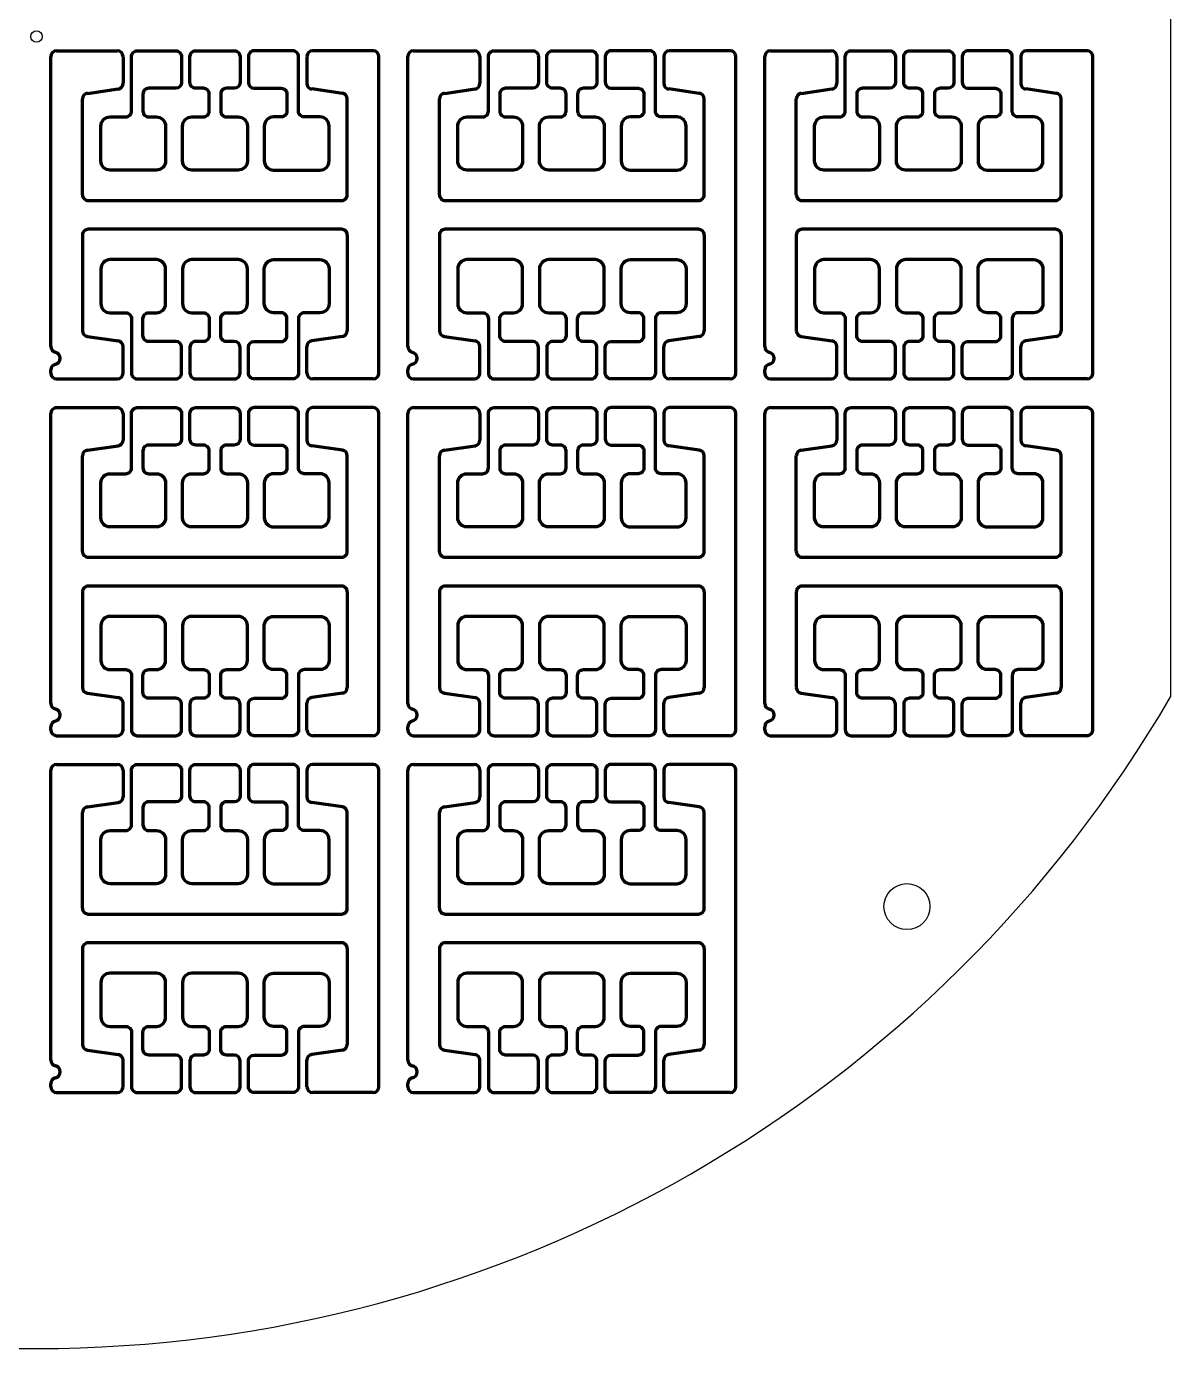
# Model space of a CAD drawing. Header units: millimetres. Extents: x 2005 to 2202, y 1694 to 1922.
# Drawn here: x 2103 to 2202.4, y 1693.7 to 1808.6 of the extents above; entities that cross this region are included whole.
import ezdxf

# ---------------------------------------------------------------- set-up
doc = ezdxf.new("R2010")
doc.units = ezdxf.units.MM
doc.layers.add('mask_hole', color=100, linetype='Continuous')
doc.layers.add('mask_outline', color=10, linetype='Continuous')
doc.layers.add('mask_stencil', color=30, linetype='Continuous', lineweight=70)

msp = doc.modelspace()

# ---------------------------------------------------------------- linework, layer by layer
at = {"layer": 'mask_hole'}
for centre, radius in [((2103.89, 1807.73), 0.5), ((2179.5, 1732.13), 2)]:
    msp.add_circle(centre, radius, dxfattribs=at)
at = {"layer": 'mask_outline'}
msp.add_line((2202.39, 1865.11), (2202.39, 1750.34), dxfattribs=at)
msp.add_arc((2103.89, 1807.73), 114, 210.2314, 329.7768, dxfattribs=at)
at = {"layer": 'mask_stencil'}
for p, q in [((2105.14, 1780.78), (2105.14, 1805.98)), ((2105.64, 1806.48), (2110.91, 1806.48)), ((2111.41, 1805.98), (2111.41, 1803.66)), ((2127.38, 1805.98), (2127.38, 1803.66)), ((2133.14, 1806.48), (2127.88, 1806.48)), ((2133.64, 1778.48), (2133.64, 1805.98)), ((2136.14, 1780.78), (2136.14, 1805.98)), ((2136.64, 1806.48), (2141.91, 1806.48)), ((2142.41, 1805.98), (2142.41, 1803.66)), ((2158.38, 1805.98), (2158.38, 1803.66)), ((2164.14, 1806.48), (2158.88, 1806.48)), ((2164.64, 1778.48), (2164.64, 1805.98)), ((2167.14, 1780.78), (2167.14, 1805.98)), ((2167.64, 1806.48), (2172.91, 1806.48)), ((2173.41, 1805.98), (2173.41, 1803.66)), ((2189.38, 1805.98), (2189.38, 1803.66)), ((2195.14, 1806.48), (2189.88, 1806.48)), ((2195.64, 1778.48), (2195.64, 1805.98)), ((2108.32, 1802.79), (2110.98, 1803.17)), ((2130.46, 1802.79), (2127.81, 1803.17)), ((2139.32, 1802.79), (2141.98, 1803.17)), ((2161.46, 1802.79), (2158.81, 1803.17)), ((2170.32, 1802.79), (2172.98, 1803.17)), ((2192.46, 1802.79), (2189.81, 1803.17)), ((2107.89, 1793.98), (2107.89, 1802.3)), ((2130.89, 1793.98), (2130.89, 1802.3)), ((2138.89, 1793.98), (2138.89, 1802.3)), ((2161.89, 1793.98), (2161.89, 1802.3)), ((2169.89, 1793.98), (2169.89, 1802.3)), ((2192.89, 1793.98), (2192.89, 1802.3)), ((2108.39, 1793.48), (2130.39, 1793.48)), ((2139.39, 1793.48), (2161.39, 1793.48)), ((2170.39, 1793.48), (2192.39, 1793.48)), ((2130.39, 1790.98), (2108.39, 1790.98)), ((2161.39, 1790.98), (2139.39, 1790.98)), ((2192.39, 1790.98), (2170.39, 1790.98)), ((2107.89, 1790.48), (2107.89, 1782.16)), ((2130.89, 1790.48), (2130.89, 1782.16)), ((2138.89, 1790.48), (2138.89, 1782.16)), ((2161.89, 1790.48), (2161.89, 1782.16)), ((2169.89, 1790.48), (2169.89, 1782.16)), ((2192.89, 1790.48), (2192.89, 1782.16)), ((2108.32, 1781.66), (2110.98, 1781.29)), ((2111.41, 1778.48), (2111.41, 1780.79)), ((2127.38, 1778.48), (2127.38, 1780.79)), ((2130.46, 1781.66), (2127.81, 1781.29)), ((2139.32, 1781.66), (2141.98, 1781.29)), ((2142.41, 1778.48), (2142.41, 1780.79)), ((2158.38, 1778.48), (2158.38, 1780.79)), ((2161.46, 1781.66), (2158.81, 1781.29)), ((2170.32, 1781.66), (2172.98, 1781.29)), ((2173.41, 1778.48), (2173.41, 1780.79)), ((2189.38, 1778.48), (2189.38, 1780.79)), ((2192.46, 1781.66), (2189.81, 1781.29)), ((2105.14, 1778.48), (2105.14, 1778.76)), ((2136.14, 1778.48), (2136.14, 1778.76)), ((2167.14, 1778.48), (2167.14, 1778.76)), ((2105.64, 1777.98), (2110.91, 1777.98)), ((2133.14, 1777.98), (2127.88, 1777.98)), ((2136.64, 1777.98), (2141.91, 1777.98)), ((2164.14, 1777.98), (2158.88, 1777.98)), ((2167.64, 1777.98), (2172.91, 1777.98)), ((2195.14, 1777.98), (2189.88, 1777.98)), ((2105.14, 1749.78), (2105.14, 1774.98)), ((2105.64, 1775.48), (2110.91, 1775.48)), ((2111.41, 1774.98), (2111.41, 1772.66)), ((2127.38, 1774.98), (2127.38, 1772.66)), ((2133.14, 1775.48), (2127.88, 1775.48)), ((2133.64, 1747.48), (2133.64, 1774.98)), ((2136.14, 1749.78), (2136.14, 1774.98)), ((2136.64, 1775.48), (2141.91, 1775.48)), ((2142.41, 1774.98), (2142.41, 1772.66)), ((2158.38, 1774.98), (2158.38, 1772.66)), ((2164.14, 1775.48), (2158.88, 1775.48)), ((2164.64, 1747.48), (2164.64, 1774.98)), ((2167.14, 1749.78), (2167.14, 1774.98)), ((2167.64, 1775.48), (2172.91, 1775.48)), ((2173.41, 1774.98), (2173.41, 1772.66)), ((2189.38, 1774.98), (2189.38, 1772.66)), ((2195.14, 1775.48), (2189.88, 1775.48)), ((2195.64, 1747.48), (2195.64, 1774.98)), ((2108.32, 1771.79), (2110.98, 1772.17)), ((2130.46, 1771.79), (2127.81, 1772.17)), ((2139.32, 1771.79), (2141.98, 1772.17)), ((2161.46, 1771.79), (2158.81, 1772.17)), ((2170.32, 1771.79), (2172.98, 1772.17)), ((2192.46, 1771.79), (2189.81, 1772.17)), ((2107.89, 1762.98), (2107.89, 1771.3)), ((2130.89, 1762.98), (2130.89, 1771.3)), ((2138.89, 1762.98), (2138.89, 1771.3)), ((2161.89, 1762.98), (2161.89, 1771.3)), ((2169.89, 1762.98), (2169.89, 1771.3)), ((2192.89, 1762.98), (2192.89, 1771.3)), ((2108.39, 1762.48), (2130.39, 1762.48)), ((2139.39, 1762.48), (2161.39, 1762.48)), ((2170.39, 1762.48), (2192.39, 1762.48)), ((2130.39, 1759.98), (2108.39, 1759.98)), ((2161.39, 1759.98), (2139.39, 1759.98)), ((2192.39, 1759.98), (2170.39, 1759.98)), ((2107.89, 1759.48), (2107.89, 1751.16)), ((2130.89, 1759.48), (2130.89, 1751.16)), ((2138.89, 1759.48), (2138.89, 1751.16)), ((2161.89, 1759.48), (2161.89, 1751.16)), ((2169.89, 1759.48), (2169.89, 1751.16)), ((2192.89, 1759.48), (2192.89, 1751.16)), ((2108.32, 1750.66), (2110.98, 1750.29)), ((2111.41, 1747.48), (2111.41, 1749.79)), ((2127.38, 1747.48), (2127.38, 1749.79)), ((2130.46, 1750.66), (2127.81, 1750.29)), ((2139.32, 1750.66), (2141.98, 1750.29)), ((2142.41, 1747.48), (2142.41, 1749.79)), ((2158.38, 1747.48), (2158.38, 1749.79)), ((2161.46, 1750.66), (2158.81, 1750.29)), ((2170.32, 1750.66), (2172.98, 1750.29)), ((2173.41, 1747.48), (2173.41, 1749.79)), ((2189.38, 1747.48), (2189.38, 1749.79)), ((2192.46, 1750.66), (2189.81, 1750.29)), ((2105.14, 1747.48), (2105.14, 1747.76)), ((2136.14, 1747.48), (2136.14, 1747.76)), ((2167.14, 1747.48), (2167.14, 1747.76)), ((2105.64, 1746.98), (2110.91, 1746.98)), ((2133.14, 1746.98), (2127.88, 1746.98)), ((2136.64, 1746.98), (2141.91, 1746.98)), ((2164.14, 1746.98), (2158.88, 1746.98)), ((2167.64, 1746.98), (2172.91, 1746.98)), ((2195.14, 1746.98), (2189.88, 1746.98)), ((2105.14, 1718.78), (2105.14, 1743.98)), ((2105.64, 1744.48), (2110.91, 1744.48)), ((2111.41, 1743.98), (2111.41, 1741.66)), ((2127.38, 1743.98), (2127.38, 1741.66)), ((2133.14, 1744.48), (2127.88, 1744.48)), ((2133.64, 1716.48), (2133.64, 1743.98)), ((2136.14, 1718.78), (2136.14, 1743.98)), ((2136.64, 1744.48), (2141.91, 1744.48)), ((2142.41, 1743.98), (2142.41, 1741.66)), ((2158.38, 1743.98), (2158.38, 1741.66)), ((2164.14, 1744.48), (2158.88, 1744.48)), ((2164.64, 1716.48), (2164.64, 1743.98)), ((2108.32, 1740.79), (2110.98, 1741.17)), ((2130.46, 1740.79), (2127.81, 1741.17)), ((2139.32, 1740.79), (2141.98, 1741.17)), ((2161.46, 1740.79), (2158.81, 1741.17)), ((2107.89, 1731.98), (2107.89, 1740.3)), ((2130.89, 1731.98), (2130.89, 1740.3)), ((2138.89, 1731.98), (2138.89, 1740.3)), ((2161.89, 1731.98), (2161.89, 1740.3)), ((2108.39, 1731.48), (2130.39, 1731.48)), ((2139.39, 1731.48), (2161.39, 1731.48)), ((2130.39, 1728.98), (2108.39, 1728.98)), ((2161.39, 1728.98), (2139.39, 1728.98)), ((2107.89, 1728.48), (2107.89, 1720.16)), ((2130.89, 1728.48), (2130.89, 1720.16)), ((2138.89, 1728.48), (2138.89, 1720.16)), ((2161.89, 1728.48), (2161.89, 1720.16)), ((2108.32, 1719.66), (2110.98, 1719.29)), ((2111.41, 1716.48), (2111.41, 1718.79)), ((2127.38, 1716.48), (2127.38, 1718.79)), ((2130.46, 1719.66), (2127.81, 1719.29)), ((2139.32, 1719.66), (2141.98, 1719.29)), ((2142.41, 1716.48), (2142.41, 1718.79)), ((2158.38, 1716.48), (2158.38, 1718.79)), ((2161.46, 1719.66), (2158.81, 1719.29)), ((2105.14, 1716.48), (2105.14, 1716.76)), ((2136.14, 1716.48), (2136.14, 1716.76)), ((2105.64, 1715.98), (2110.91, 1715.98)), ((2133.14, 1715.98), (2127.88, 1715.98)), ((2136.64, 1715.98), (2141.91, 1715.98)), ((2164.14, 1715.98), (2158.88, 1715.98))]:
    msp.add_line(p, q, dxfattribs=at)
for points in [[(2114.31, 1796.12), (2110.28, 1796.12, -0.414214), (2109.48, 1796.92), (2109.48, 1799.94, -0.414214), (2110.28, 1800.74), (2111.64, 1800.74, 0.414214), (2112.14, 1801.24), (2112.14, 1802.73), (2112.14, 1803.23), (2112.14, 1805.98, -0.414214), (2112.64, 1806.48), (2115.99, 1806.48, -0.414214), (2116.49, 1805.98), (2116.49, 1803.73, -0.414213), (2115.99, 1803.23), (2113.64, 1803.23, 0.414214), (2113.14, 1802.73), (2113.14, 1801.24, 0.414214), (2113.64, 1800.74), (2114.31, 1800.74, -0.414214), (2115.11, 1799.94), (2115.11, 1796.92, -0.414214)], [(2121.41, 1796.12), (2117.38, 1796.12, -0.414214), (2116.58, 1796.92), (2116.58, 1799.94, -0.414214), (2117.38, 1800.74), (2118.39, 1800.74, 0.414214), (2118.89, 1801.24), (2118.89, 1802.73, 0.414214), (2118.39, 1803.23), (2117.72, 1803.23, -0.414214), (2117.22, 1803.73), (2117.22, 1805.98, -0.414214), (2117.72, 1806.48), (2121.07, 1806.48, -0.414214), (2121.57, 1805.98), (2121.57, 1803.73, -0.414213), (2121.07, 1803.23), (2120.39, 1803.23, 0.414214), (2119.89, 1802.73), (2119.89, 1801.24, 0.414214), (2120.39, 1800.74), (2121.41, 1800.74, -0.414214), (2122.21, 1799.94), (2122.21, 1796.92, -0.414214)], [(2124.48, 1796.12), (2128.51, 1796.12, 0.414214), (2129.31, 1796.92), (2129.31, 1799.94, 0.414214), (2128.51, 1800.74), (2127.15, 1800.74, -0.414214), (2126.65, 1801.24), (2126.65, 1802.73), (2126.65, 1803.23), (2126.65, 1805.98, 0.414214), (2126.15, 1806.48), (2122.8, 1806.48, 0.414214), (2122.3, 1805.98), (2122.3, 1803.73, 0.414213), (2122.8, 1803.23), (2125.15, 1803.23, -0.414214), (2125.65, 1802.73), (2125.65, 1801.24, -0.414214), (2125.15, 1800.74), (2124.48, 1800.74, 0.414214), (2123.68, 1799.94), (2123.68, 1796.92, 0.414214)], [(2145.31, 1796.12), (2141.28, 1796.12, -0.414214), (2140.48, 1796.92), (2140.48, 1799.94, -0.414214), (2141.28, 1800.74), (2142.64, 1800.74, 0.414214), (2143.14, 1801.24), (2143.14, 1802.73), (2143.14, 1803.23), (2143.14, 1805.98, -0.414214), (2143.64, 1806.48), (2146.99, 1806.48, -0.414214), (2147.49, 1805.98), (2147.49, 1803.73, -0.414213), (2146.99, 1803.23), (2144.64, 1803.23, 0.414214), (2144.14, 1802.73), (2144.14, 1801.24, 0.414214), (2144.64, 1800.74), (2145.31, 1800.74, -0.414214), (2146.11, 1799.94), (2146.11, 1796.92, -0.414214)], [(2152.41, 1796.12), (2148.38, 1796.12, -0.414214), (2147.58, 1796.92), (2147.58, 1799.94, -0.414214), (2148.38, 1800.74), (2149.39, 1800.74, 0.414214), (2149.89, 1801.24), (2149.89, 1802.73, 0.414214), (2149.39, 1803.23), (2148.72, 1803.23, -0.414214), (2148.22, 1803.73), (2148.22, 1805.98, -0.414214), (2148.72, 1806.48), (2152.07, 1806.48, -0.414214), (2152.57, 1805.98), (2152.57, 1803.73, -0.414213), (2152.07, 1803.23), (2151.39, 1803.23, 0.414214), (2150.89, 1802.73), (2150.89, 1801.24, 0.414214), (2151.39, 1800.74), (2152.41, 1800.74, -0.414214), (2153.21, 1799.94), (2153.21, 1796.92, -0.414214)], [(2155.48, 1796.12), (2159.51, 1796.12, 0.414214), (2160.31, 1796.92), (2160.31, 1799.94, 0.414214), (2159.51, 1800.74), (2158.15, 1800.74, -0.414214), (2157.65, 1801.24), (2157.65, 1802.73), (2157.65, 1803.23), (2157.65, 1805.98, 0.414214), (2157.15, 1806.48), (2153.8, 1806.48, 0.414214), (2153.3, 1805.98), (2153.3, 1803.73, 0.414213), (2153.8, 1803.23), (2156.15, 1803.23, -0.414214), (2156.65, 1802.73), (2156.65, 1801.24, -0.414214), (2156.15, 1800.74), (2155.48, 1800.74, 0.414214), (2154.68, 1799.94), (2154.68, 1796.92, 0.414214)], [(2176.31, 1796.12), (2172.28, 1796.12, -0.414214), (2171.48, 1796.92), (2171.48, 1799.94, -0.414214), (2172.28, 1800.74), (2173.64, 1800.74, 0.414214), (2174.14, 1801.24), (2174.14, 1802.73), (2174.14, 1803.23), (2174.14, 1805.98, -0.414214), (2174.64, 1806.48), (2177.99, 1806.48, -0.414214), (2178.49, 1805.98), (2178.49, 1803.73, -0.414213), (2177.99, 1803.23), (2175.64, 1803.23, 0.414214), (2175.14, 1802.73), (2175.14, 1801.24, 0.414214), (2175.64, 1800.74), (2176.31, 1800.74, -0.414214), (2177.11, 1799.94), (2177.11, 1796.92, -0.414214)], [(2183.41, 1796.12), (2179.38, 1796.12, -0.414214), (2178.58, 1796.92), (2178.58, 1799.94, -0.414214), (2179.38, 1800.74), (2180.39, 1800.74, 0.414214), (2180.89, 1801.24), (2180.89, 1802.73, 0.414214), (2180.39, 1803.23), (2179.72, 1803.23, -0.414214), (2179.22, 1803.73), (2179.22, 1805.98, -0.414214), (2179.72, 1806.48), (2183.07, 1806.48, -0.414214), (2183.57, 1805.98), (2183.57, 1803.73, -0.414213), (2183.07, 1803.23), (2182.39, 1803.23, 0.414214), (2181.89, 1802.73), (2181.89, 1801.24, 0.414214), (2182.39, 1800.74), (2183.41, 1800.74, -0.414214), (2184.21, 1799.94), (2184.21, 1796.92, -0.414214)], [(2186.48, 1796.12), (2190.51, 1796.12, 0.414214), (2191.31, 1796.92), (2191.31, 1799.94, 0.414214), (2190.51, 1800.74), (2189.15, 1800.74, -0.414214), (2188.65, 1801.24), (2188.65, 1802.73), (2188.65, 1803.23), (2188.65, 1805.98, 0.414214), (2188.15, 1806.48), (2184.8, 1806.48, 0.414214), (2184.3, 1805.98), (2184.3, 1803.73, 0.414213), (2184.8, 1803.23), (2187.15, 1803.23, -0.414214), (2187.65, 1802.73), (2187.65, 1801.24, -0.414214), (2187.15, 1800.74), (2186.48, 1800.74, 0.414214), (2185.68, 1799.94), (2185.68, 1796.92, 0.414214)], [(2114.31, 1788.34), (2110.28, 1788.34, 0.414214), (2109.48, 1787.54), (2109.48, 1784.52, 0.414214), (2110.28, 1783.72), (2111.64, 1783.72, -0.414214), (2112.14, 1783.22), (2112.14, 1781.73), (2112.14, 1781.23), (2112.14, 1778.48, 0.414214), (2112.64, 1777.98), (2115.99, 1777.98, 0.414214), (2116.49, 1778.48), (2116.49, 1780.73, 0.414213), (2115.99, 1781.23), (2113.64, 1781.23, -0.414214), (2113.14, 1781.73), (2113.14, 1783.22, -0.414214), (2113.64, 1783.72), (2114.31, 1783.72, 0.414214), (2115.11, 1784.52), (2115.11, 1787.54, 0.414214)], [(2121.41, 1788.34), (2117.38, 1788.34, 0.414214), (2116.58, 1787.54), (2116.58, 1784.52, 0.414214), (2117.38, 1783.72), (2118.39, 1783.72, -0.414214), (2118.89, 1783.22), (2118.89, 1781.73, -0.414214), (2118.39, 1781.23), (2117.72, 1781.23, 0.414214), (2117.22, 1780.73), (2117.22, 1778.48, 0.414214), (2117.72, 1777.98), (2121.07, 1777.98, 0.414214), (2121.57, 1778.48), (2121.57, 1780.73, 0.414213), (2121.07, 1781.23), (2120.39, 1781.23, -0.414214), (2119.89, 1781.73), (2119.89, 1783.22, -0.414214), (2120.39, 1783.72), (2121.41, 1783.72, 0.414214), (2122.21, 1784.52), (2122.21, 1787.54, 0.414214)], [(2124.48, 1788.34), (2128.51, 1788.34, -0.414214), (2129.31, 1787.54), (2129.31, 1784.52, -0.414214), (2128.51, 1783.72), (2127.15, 1783.72, 0.414214), (2126.65, 1783.22), (2126.65, 1781.73), (2126.65, 1781.23), (2126.65, 1778.48, -0.414214), (2126.15, 1777.98), (2122.8, 1777.98, -0.414214), (2122.3, 1778.48), (2122.3, 1780.73, -0.414213), (2122.8, 1781.23), (2125.15, 1781.23, 0.414214), (2125.65, 1781.73), (2125.65, 1783.22, 0.414214), (2125.15, 1783.72), (2124.48, 1783.72, -0.414214), (2123.68, 1784.52), (2123.68, 1787.54, -0.414214)], [(2145.31, 1788.34), (2141.28, 1788.34, 0.414214), (2140.48, 1787.54), (2140.48, 1784.52, 0.414214), (2141.28, 1783.72), (2142.64, 1783.72, -0.414214), (2143.14, 1783.22), (2143.14, 1781.73), (2143.14, 1781.23), (2143.14, 1778.48, 0.414214), (2143.64, 1777.98), (2146.99, 1777.98, 0.414214), (2147.49, 1778.48), (2147.49, 1780.73, 0.414213), (2146.99, 1781.23), (2144.64, 1781.23, -0.414214), (2144.14, 1781.73), (2144.14, 1783.22, -0.414214), (2144.64, 1783.72), (2145.31, 1783.72, 0.414214), (2146.11, 1784.52), (2146.11, 1787.54, 0.414214)], [(2152.41, 1788.34), (2148.38, 1788.34, 0.414214), (2147.58, 1787.54), (2147.58, 1784.52, 0.414214), (2148.38, 1783.72), (2149.39, 1783.72, -0.414214), (2149.89, 1783.22), (2149.89, 1781.73, -0.414214), (2149.39, 1781.23), (2148.72, 1781.23, 0.414214), (2148.22, 1780.73), (2148.22, 1778.48, 0.414214), (2148.72, 1777.98), (2152.07, 1777.98, 0.414214), (2152.57, 1778.48), (2152.57, 1780.73, 0.414213), (2152.07, 1781.23), (2151.39, 1781.23, -0.414214), (2150.89, 1781.73), (2150.89, 1783.22, -0.414214), (2151.39, 1783.72), (2152.41, 1783.72, 0.414214), (2153.21, 1784.52), (2153.21, 1787.54, 0.414214)], [(2155.48, 1788.34), (2159.51, 1788.34, -0.414214), (2160.31, 1787.54), (2160.31, 1784.52, -0.414214), (2159.51, 1783.72), (2158.15, 1783.72, 0.414214), (2157.65, 1783.22), (2157.65, 1781.73), (2157.65, 1781.23), (2157.65, 1778.48, -0.414214), (2157.15, 1777.98), (2153.8, 1777.98, -0.414214), (2153.3, 1778.48), (2153.3, 1780.73, -0.414213), (2153.8, 1781.23), (2156.15, 1781.23, 0.414214), (2156.65, 1781.73), (2156.65, 1783.22, 0.414214), (2156.15, 1783.72), (2155.48, 1783.72, -0.414214), (2154.68, 1784.52), (2154.68, 1787.54, -0.414214)], [(2176.31, 1788.34), (2172.28, 1788.34, 0.414214), (2171.48, 1787.54), (2171.48, 1784.52, 0.414214), (2172.28, 1783.72), (2173.64, 1783.72, -0.414214), (2174.14, 1783.22), (2174.14, 1781.73), (2174.14, 1781.23), (2174.14, 1778.48, 0.414214), (2174.64, 1777.98), (2177.99, 1777.98, 0.414214), (2178.49, 1778.48), (2178.49, 1780.73, 0.414213), (2177.99, 1781.23), (2175.64, 1781.23, -0.414214), (2175.14, 1781.73), (2175.14, 1783.22, -0.414214), (2175.64, 1783.72), (2176.31, 1783.72, 0.414214), (2177.11, 1784.52), (2177.11, 1787.54, 0.414214)], [(2183.41, 1788.34), (2179.38, 1788.34, 0.414214), (2178.58, 1787.54), (2178.58, 1784.52, 0.414214), (2179.38, 1783.72), (2180.39, 1783.72, -0.414214), (2180.89, 1783.22), (2180.89, 1781.73, -0.414214), (2180.39, 1781.23), (2179.72, 1781.23, 0.414214), (2179.22, 1780.73), (2179.22, 1778.48, 0.414214), (2179.72, 1777.98), (2183.07, 1777.98, 0.414214), (2183.57, 1778.48), (2183.57, 1780.73, 0.414213), (2183.07, 1781.23), (2182.39, 1781.23, -0.414214), (2181.89, 1781.73), (2181.89, 1783.22, -0.414214), (2182.39, 1783.72), (2183.41, 1783.72, 0.414214), (2184.21, 1784.52), (2184.21, 1787.54, 0.414214)], [(2186.48, 1788.34), (2190.51, 1788.34, -0.414214), (2191.31, 1787.54), (2191.31, 1784.52, -0.414214), (2190.51, 1783.72), (2189.15, 1783.72, 0.414214), (2188.65, 1783.22), (2188.65, 1781.73), (2188.65, 1781.23), (2188.65, 1778.48, -0.414214), (2188.15, 1777.98), (2184.8, 1777.98, -0.414214), (2184.3, 1778.48), (2184.3, 1780.73, -0.414213), (2184.8, 1781.23), (2187.15, 1781.23, 0.414214), (2187.65, 1781.73), (2187.65, 1783.22, 0.414214), (2187.15, 1783.72), (2186.48, 1783.72, -0.414214), (2185.68, 1784.52), (2185.68, 1787.54, -0.414214)], [(2114.31, 1765.12), (2110.28, 1765.12, -0.414214), (2109.48, 1765.92), (2109.48, 1768.94, -0.414214), (2110.28, 1769.74), (2111.64, 1769.74, 0.414214), (2112.14, 1770.24), (2112.14, 1771.73), (2112.14, 1772.23), (2112.14, 1774.98, -0.414214), (2112.64, 1775.48), (2115.99, 1775.48, -0.414214), (2116.49, 1774.98), (2116.49, 1772.73, -0.414213), (2115.99, 1772.23), (2113.64, 1772.23, 0.414214), (2113.14, 1771.73), (2113.14, 1770.24, 0.414214), (2113.64, 1769.74), (2114.31, 1769.74, -0.414214), (2115.11, 1768.94), (2115.11, 1765.92, -0.414214)], [(2121.41, 1765.12), (2117.38, 1765.12, -0.414214), (2116.58, 1765.92), (2116.58, 1768.94, -0.414214), (2117.38, 1769.74), (2118.39, 1769.74, 0.414214), (2118.89, 1770.24), (2118.89, 1771.73, 0.414214), (2118.39, 1772.23), (2117.72, 1772.23, -0.414214), (2117.22, 1772.73), (2117.22, 1774.98, -0.414214), (2117.72, 1775.48), (2121.07, 1775.48, -0.414214), (2121.57, 1774.98), (2121.57, 1772.73, -0.414213), (2121.07, 1772.23), (2120.39, 1772.23, 0.414214), (2119.89, 1771.73), (2119.89, 1770.24, 0.414214), (2120.39, 1769.74), (2121.41, 1769.74, -0.414214), (2122.21, 1768.94), (2122.21, 1765.92, -0.414214)], [(2124.48, 1765.12), (2128.51, 1765.12, 0.414214), (2129.31, 1765.92), (2129.31, 1768.94, 0.414214), (2128.51, 1769.74), (2127.15, 1769.74, -0.414214), (2126.65, 1770.24), (2126.65, 1771.73), (2126.65, 1772.23), (2126.65, 1774.98, 0.414214), (2126.15, 1775.48), (2122.8, 1775.48, 0.414214), (2122.3, 1774.98), (2122.3, 1772.73, 0.414213), (2122.8, 1772.23), (2125.15, 1772.23, -0.414214), (2125.65, 1771.73), (2125.65, 1770.24, -0.414214), (2125.15, 1769.74), (2124.48, 1769.74, 0.414214), (2123.68, 1768.94), (2123.68, 1765.92, 0.414214)], [(2145.31, 1765.12), (2141.28, 1765.12, -0.414214), (2140.48, 1765.92), (2140.48, 1768.94, -0.414214), (2141.28, 1769.74), (2142.64, 1769.74, 0.414214), (2143.14, 1770.24), (2143.14, 1771.73), (2143.14, 1772.23), (2143.14, 1774.98, -0.414214), (2143.64, 1775.48), (2146.99, 1775.48, -0.414214), (2147.49, 1774.98), (2147.49, 1772.73, -0.414213), (2146.99, 1772.23), (2144.64, 1772.23, 0.414214), (2144.14, 1771.73), (2144.14, 1770.24, 0.414214), (2144.64, 1769.74), (2145.31, 1769.74, -0.414214), (2146.11, 1768.94), (2146.11, 1765.92, -0.414214)], [(2152.41, 1765.12), (2148.38, 1765.12, -0.414214), (2147.58, 1765.92), (2147.58, 1768.94, -0.414214), (2148.38, 1769.74), (2149.39, 1769.74, 0.414214), (2149.89, 1770.24), (2149.89, 1771.73, 0.414214), (2149.39, 1772.23), (2148.72, 1772.23, -0.414214), (2148.22, 1772.73), (2148.22, 1774.98, -0.414214), (2148.72, 1775.48), (2152.07, 1775.48, -0.414214), (2152.57, 1774.98), (2152.57, 1772.73, -0.414213), (2152.07, 1772.23), (2151.39, 1772.23, 0.414214), (2150.89, 1771.73), (2150.89, 1770.24, 0.414214), (2151.39, 1769.74), (2152.41, 1769.74, -0.414214), (2153.21, 1768.94), (2153.21, 1765.92, -0.414214)], [(2155.48, 1765.12), (2159.51, 1765.12, 0.414214), (2160.31, 1765.92), (2160.31, 1768.94, 0.414214), (2159.51, 1769.74), (2158.15, 1769.74, -0.414214), (2157.65, 1770.24), (2157.65, 1771.73), (2157.65, 1772.23), (2157.65, 1774.98, 0.414214), (2157.15, 1775.48), (2153.8, 1775.48, 0.414214), (2153.3, 1774.98), (2153.3, 1772.73, 0.414213), (2153.8, 1772.23), (2156.15, 1772.23, -0.414214), (2156.65, 1771.73), (2156.65, 1770.24, -0.414214), (2156.15, 1769.74), (2155.48, 1769.74, 0.414214), (2154.68, 1768.94), (2154.68, 1765.92, 0.414214)], [(2176.31, 1765.12), (2172.28, 1765.12, -0.414214), (2171.48, 1765.92), (2171.48, 1768.94, -0.414214), (2172.28, 1769.74), (2173.64, 1769.74, 0.414214), (2174.14, 1770.24), (2174.14, 1771.73), (2174.14, 1772.23), (2174.14, 1774.98, -0.414214), (2174.64, 1775.48), (2177.99, 1775.48, -0.414214), (2178.49, 1774.98), (2178.49, 1772.73, -0.414213), (2177.99, 1772.23), (2175.64, 1772.23, 0.414214), (2175.14, 1771.73), (2175.14, 1770.24, 0.414214), (2175.64, 1769.74), (2176.31, 1769.74, -0.414214), (2177.11, 1768.94), (2177.11, 1765.92, -0.414214)], [(2183.41, 1765.12), (2179.38, 1765.12, -0.414214), (2178.58, 1765.92), (2178.58, 1768.94, -0.414214), (2179.38, 1769.74), (2180.39, 1769.74, 0.414214), (2180.89, 1770.24), (2180.89, 1771.73, 0.414214), (2180.39, 1772.23), (2179.72, 1772.23, -0.414214), (2179.22, 1772.73), (2179.22, 1774.98, -0.414214), (2179.72, 1775.48), (2183.07, 1775.48, -0.414214), (2183.57, 1774.98), (2183.57, 1772.73, -0.414213), (2183.07, 1772.23), (2182.39, 1772.23, 0.414214), (2181.89, 1771.73), (2181.89, 1770.24, 0.414214), (2182.39, 1769.74), (2183.41, 1769.74, -0.414214), (2184.21, 1768.94), (2184.21, 1765.92, -0.414214)], [(2186.48, 1765.12), (2190.51, 1765.12, 0.414214), (2191.31, 1765.92), (2191.31, 1768.94, 0.414214), (2190.51, 1769.74), (2189.15, 1769.74, -0.414214), (2188.65, 1770.24), (2188.65, 1771.73), (2188.65, 1772.23), (2188.65, 1774.98, 0.414214), (2188.15, 1775.48), (2184.8, 1775.48, 0.414214), (2184.3, 1774.98), (2184.3, 1772.73, 0.414213), (2184.8, 1772.23), (2187.15, 1772.23, -0.414214), (2187.65, 1771.73), (2187.65, 1770.24, -0.414214), (2187.15, 1769.74), (2186.48, 1769.74, 0.414214), (2185.68, 1768.94), (2185.68, 1765.92, 0.414214)], [(2114.31, 1757.34), (2110.28, 1757.34, 0.414214), (2109.48, 1756.54), (2109.48, 1753.52, 0.414214), (2110.28, 1752.72), (2111.64, 1752.72, -0.414214), (2112.14, 1752.22), (2112.14, 1750.73), (2112.14, 1750.23), (2112.14, 1747.48, 0.414214), (2112.64, 1746.98), (2115.99, 1746.98, 0.414214), (2116.49, 1747.48), (2116.49, 1749.73, 0.414213), (2115.99, 1750.23), (2113.64, 1750.23, -0.414214), (2113.14, 1750.73), (2113.14, 1752.22, -0.414214), (2113.64, 1752.72), (2114.31, 1752.72, 0.414214), (2115.11, 1753.52), (2115.11, 1756.54, 0.414214)], [(2121.41, 1757.34), (2117.38, 1757.34, 0.414214), (2116.58, 1756.54), (2116.58, 1753.52, 0.414214), (2117.38, 1752.72), (2118.39, 1752.72, -0.414214), (2118.89, 1752.22), (2118.89, 1750.73, -0.414214), (2118.39, 1750.23), (2117.72, 1750.23, 0.414214), (2117.22, 1749.73), (2117.22, 1747.48, 0.414214), (2117.72, 1746.98), (2121.07, 1746.98, 0.414214), (2121.57, 1747.48), (2121.57, 1749.73, 0.414213), (2121.07, 1750.23), (2120.39, 1750.23, -0.414214), (2119.89, 1750.73), (2119.89, 1752.22, -0.414214), (2120.39, 1752.72), (2121.41, 1752.72, 0.414214), (2122.21, 1753.52), (2122.21, 1756.54, 0.414214)], [(2124.48, 1757.34), (2128.51, 1757.34, -0.414214), (2129.31, 1756.54), (2129.31, 1753.52, -0.414214), (2128.51, 1752.72), (2127.15, 1752.72, 0.414214), (2126.65, 1752.22), (2126.65, 1750.73), (2126.65, 1750.23), (2126.65, 1747.48, -0.414214), (2126.15, 1746.98), (2122.8, 1746.98, -0.414214), (2122.3, 1747.48), (2122.3, 1749.73, -0.414213), (2122.8, 1750.23), (2125.15, 1750.23, 0.414214), (2125.65, 1750.73), (2125.65, 1752.22, 0.414214), (2125.15, 1752.72), (2124.48, 1752.72, -0.414214), (2123.68, 1753.52), (2123.68, 1756.54, -0.414214)], [(2145.31, 1757.34), (2141.28, 1757.34, 0.414214), (2140.48, 1756.54), (2140.48, 1753.52, 0.414214), (2141.28, 1752.72), (2142.64, 1752.72, -0.414214), (2143.14, 1752.22), (2143.14, 1750.73), (2143.14, 1750.23), (2143.14, 1747.48, 0.414214), (2143.64, 1746.98), (2146.99, 1746.98, 0.414214), (2147.49, 1747.48), (2147.49, 1749.73, 0.414213), (2146.99, 1750.23), (2144.64, 1750.23, -0.414214), (2144.14, 1750.73), (2144.14, 1752.22, -0.414214), (2144.64, 1752.72), (2145.31, 1752.72, 0.414214), (2146.11, 1753.52), (2146.11, 1756.54, 0.414214)], [(2152.41, 1757.34), (2148.38, 1757.34, 0.414214), (2147.58, 1756.54), (2147.58, 1753.52, 0.414214), (2148.38, 1752.72), (2149.39, 1752.72, -0.414214), (2149.89, 1752.22), (2149.89, 1750.73, -0.414214), (2149.39, 1750.23), (2148.72, 1750.23, 0.414214), (2148.22, 1749.73), (2148.22, 1747.48, 0.414214), (2148.72, 1746.98), (2152.07, 1746.98, 0.414214), (2152.57, 1747.48), (2152.57, 1749.73, 0.414213), (2152.07, 1750.23), (2151.39, 1750.23, -0.414214), (2150.89, 1750.73), (2150.89, 1752.22, -0.414214), (2151.39, 1752.72), (2152.41, 1752.72, 0.414214), (2153.21, 1753.52), (2153.21, 1756.54, 0.414214)], [(2155.48, 1757.34), (2159.51, 1757.34, -0.414214), (2160.31, 1756.54), (2160.31, 1753.52, -0.414214), (2159.51, 1752.72), (2158.15, 1752.72, 0.414214), (2157.65, 1752.22), (2157.65, 1750.73), (2157.65, 1750.23), (2157.65, 1747.48, -0.414214), (2157.15, 1746.98), (2153.8, 1746.98, -0.414214), (2153.3, 1747.48), (2153.3, 1749.73, -0.414213), (2153.8, 1750.23), (2156.15, 1750.23, 0.414214), (2156.65, 1750.73), (2156.65, 1752.22, 0.414214), (2156.15, 1752.72), (2155.48, 1752.72, -0.414214), (2154.68, 1753.52), (2154.68, 1756.54, -0.414214)], [(2176.31, 1757.34), (2172.28, 1757.34, 0.414214), (2171.48, 1756.54), (2171.48, 1753.52, 0.414214), (2172.28, 1752.72), (2173.64, 1752.72, -0.414214), (2174.14, 1752.22), (2174.14, 1750.73), (2174.14, 1750.23), (2174.14, 1747.48, 0.414214), (2174.64, 1746.98), (2177.99, 1746.98, 0.414214), (2178.49, 1747.48), (2178.49, 1749.73, 0.414213), (2177.99, 1750.23), (2175.64, 1750.23, -0.414214), (2175.14, 1750.73), (2175.14, 1752.22, -0.414214), (2175.64, 1752.72), (2176.31, 1752.72, 0.414214), (2177.11, 1753.52), (2177.11, 1756.54, 0.414214)], [(2183.41, 1757.34), (2179.38, 1757.34, 0.414214), (2178.58, 1756.54), (2178.58, 1753.52, 0.414214), (2179.38, 1752.72), (2180.39, 1752.72, -0.414214), (2180.89, 1752.22), (2180.89, 1750.73, -0.414214), (2180.39, 1750.23), (2179.72, 1750.23, 0.414214), (2179.22, 1749.73), (2179.22, 1747.48, 0.414214), (2179.72, 1746.98), (2183.07, 1746.98, 0.414214), (2183.57, 1747.48), (2183.57, 1749.73, 0.414213), (2183.07, 1750.23), (2182.39, 1750.23, -0.414214), (2181.89, 1750.73), (2181.89, 1752.22, -0.414214), (2182.39, 1752.72), (2183.41, 1752.72, 0.414214), (2184.21, 1753.52), (2184.21, 1756.54, 0.414214)], [(2186.48, 1757.34), (2190.51, 1757.34, -0.414214), (2191.31, 1756.54), (2191.31, 1753.52, -0.414214), (2190.51, 1752.72), (2189.15, 1752.72, 0.414214), (2188.65, 1752.22), (2188.65, 1750.73), (2188.65, 1750.23), (2188.65, 1747.48, -0.414214), (2188.15, 1746.98), (2184.8, 1746.98, -0.414214), (2184.3, 1747.48), (2184.3, 1749.73, -0.414213), (2184.8, 1750.23), (2187.15, 1750.23, 0.414214), (2187.65, 1750.73), (2187.65, 1752.22, 0.414214), (2187.15, 1752.72), (2186.48, 1752.72, -0.414214), (2185.68, 1753.52), (2185.68, 1756.54, -0.414214)], [(2114.31, 1734.12), (2110.28, 1734.12, -0.414214), (2109.48, 1734.92), (2109.48, 1737.94, -0.414214), (2110.28, 1738.74), (2111.64, 1738.74, 0.414214), (2112.14, 1739.24), (2112.14, 1740.73), (2112.14, 1741.23), (2112.14, 1743.98, -0.414214), (2112.64, 1744.48), (2115.99, 1744.48, -0.414214), (2116.49, 1743.98), (2116.49, 1741.73, -0.414213), (2115.99, 1741.23), (2113.64, 1741.23, 0.414214), (2113.14, 1740.73), (2113.14, 1739.24, 0.414214), (2113.64, 1738.74), (2114.31, 1738.74, -0.414214), (2115.11, 1737.94), (2115.11, 1734.92, -0.414214)], [(2121.41, 1734.12), (2117.38, 1734.12, -0.414214), (2116.58, 1734.92), (2116.58, 1737.94, -0.414214), (2117.38, 1738.74), (2118.39, 1738.74, 0.414214), (2118.89, 1739.24), (2118.89, 1740.73, 0.414214), (2118.39, 1741.23), (2117.72, 1741.23, -0.414214), (2117.22, 1741.73), (2117.22, 1743.98, -0.414214), (2117.72, 1744.48), (2121.07, 1744.48, -0.414214), (2121.57, 1743.98), (2121.57, 1741.73, -0.414213), (2121.07, 1741.23), (2120.39, 1741.23, 0.414214), (2119.89, 1740.73), (2119.89, 1739.24, 0.414214), (2120.39, 1738.74), (2121.41, 1738.74, -0.414214), (2122.21, 1737.94), (2122.21, 1734.92, -0.414214)], [(2124.48, 1734.12), (2128.51, 1734.12, 0.414214), (2129.31, 1734.92), (2129.31, 1737.94, 0.414214), (2128.51, 1738.74), (2127.15, 1738.74, -0.414214), (2126.65, 1739.24), (2126.65, 1740.73), (2126.65, 1741.23), (2126.65, 1743.98, 0.414214), (2126.15, 1744.48), (2122.8, 1744.48, 0.414214), (2122.3, 1743.98), (2122.3, 1741.73, 0.414213), (2122.8, 1741.23), (2125.15, 1741.23, -0.414214), (2125.65, 1740.73), (2125.65, 1739.24, -0.414214), (2125.15, 1738.74), (2124.48, 1738.74, 0.414214), (2123.68, 1737.94), (2123.68, 1734.92, 0.414214)], [(2145.31, 1734.12), (2141.28, 1734.12, -0.414214), (2140.48, 1734.92), (2140.48, 1737.94, -0.414214), (2141.28, 1738.74), (2142.64, 1738.74, 0.414214), (2143.14, 1739.24), (2143.14, 1740.73), (2143.14, 1741.23), (2143.14, 1743.98, -0.414214), (2143.64, 1744.48), (2146.99, 1744.48, -0.414214), (2147.49, 1743.98), (2147.49, 1741.73, -0.414213), (2146.99, 1741.23), (2144.64, 1741.23, 0.414214), (2144.14, 1740.73), (2144.14, 1739.24, 0.414214), (2144.64, 1738.74), (2145.31, 1738.74, -0.414214), (2146.11, 1737.94), (2146.11, 1734.92, -0.414214)], [(2152.41, 1734.12), (2148.38, 1734.12, -0.414214), (2147.58, 1734.92), (2147.58, 1737.94, -0.414214), (2148.38, 1738.74), (2149.39, 1738.74, 0.414214), (2149.89, 1739.24), (2149.89, 1740.73, 0.414214), (2149.39, 1741.23), (2148.72, 1741.23, -0.414214), (2148.22, 1741.73), (2148.22, 1743.98, -0.414214), (2148.72, 1744.48), (2152.07, 1744.48, -0.414214), (2152.57, 1743.98), (2152.57, 1741.73, -0.414213), (2152.07, 1741.23), (2151.39, 1741.23, 0.414214), (2150.89, 1740.73), (2150.89, 1739.24, 0.414214), (2151.39, 1738.74), (2152.41, 1738.74, -0.414214), (2153.21, 1737.94), (2153.21, 1734.92, -0.414214)], [(2155.48, 1734.12), (2159.51, 1734.12, 0.414214), (2160.31, 1734.92), (2160.31, 1737.94, 0.414214), (2159.51, 1738.74), (2158.15, 1738.74, -0.414214), (2157.65, 1739.24), (2157.65, 1740.73), (2157.65, 1741.23), (2157.65, 1743.98, 0.414214), (2157.15, 1744.48), (2153.8, 1744.48, 0.414214), (2153.3, 1743.98), (2153.3, 1741.73, 0.414213), (2153.8, 1741.23), (2156.15, 1741.23, -0.414214), (2156.65, 1740.73), (2156.65, 1739.24, -0.414214), (2156.15, 1738.74), (2155.48, 1738.74, 0.414214), (2154.68, 1737.94), (2154.68, 1734.92, 0.414214)], [(2114.31, 1726.34), (2110.28, 1726.34, 0.414214), (2109.48, 1725.54), (2109.48, 1722.52, 0.414214), (2110.28, 1721.72), (2111.64, 1721.72, -0.414214), (2112.14, 1721.22), (2112.14, 1719.73), (2112.14, 1719.23), (2112.14, 1716.48, 0.414214), (2112.64, 1715.98), (2115.99, 1715.98, 0.414214), (2116.49, 1716.48), (2116.49, 1718.73, 0.414213), (2115.99, 1719.23), (2113.64, 1719.23, -0.414214), (2113.14, 1719.73), (2113.14, 1721.22, -0.414214), (2113.64, 1721.72), (2114.31, 1721.72, 0.414214), (2115.11, 1722.52), (2115.11, 1725.54, 0.414214)], [(2121.41, 1726.34), (2117.38, 1726.34, 0.414214), (2116.58, 1725.54), (2116.58, 1722.52, 0.414214), (2117.38, 1721.72), (2118.39, 1721.72, -0.414214), (2118.89, 1721.22), (2118.89, 1719.73, -0.414214), (2118.39, 1719.23), (2117.72, 1719.23, 0.414214), (2117.22, 1718.73), (2117.22, 1716.48, 0.414214), (2117.72, 1715.98), (2121.07, 1715.98, 0.414214), (2121.57, 1716.48), (2121.57, 1718.73, 0.414213), (2121.07, 1719.23), (2120.39, 1719.23, -0.414214), (2119.89, 1719.73), (2119.89, 1721.22, -0.414214), (2120.39, 1721.72), (2121.41, 1721.72, 0.414214), (2122.21, 1722.52), (2122.21, 1725.54, 0.414214)], [(2124.48, 1726.34), (2128.51, 1726.34, -0.414214), (2129.31, 1725.54), (2129.31, 1722.52, -0.414214), (2128.51, 1721.72), (2127.15, 1721.72, 0.414214), (2126.65, 1721.22), (2126.65, 1719.73), (2126.65, 1719.23), (2126.65, 1716.48, -0.414214), (2126.15, 1715.98), (2122.8, 1715.98, -0.414214), (2122.3, 1716.48), (2122.3, 1718.73, -0.414213), (2122.8, 1719.23), (2125.15, 1719.23, 0.414214), (2125.65, 1719.73), (2125.65, 1721.22, 0.414214), (2125.15, 1721.72), (2124.48, 1721.72, -0.414214), (2123.68, 1722.52), (2123.68, 1725.54, -0.414214)], [(2145.31, 1726.34), (2141.28, 1726.34, 0.414214), (2140.48, 1725.54), (2140.48, 1722.52, 0.414214), (2141.28, 1721.72), (2142.64, 1721.72, -0.414214), (2143.14, 1721.22), (2143.14, 1719.73), (2143.14, 1719.23), (2143.14, 1716.48, 0.414214), (2143.64, 1715.98), (2146.99, 1715.98, 0.414214), (2147.49, 1716.48), (2147.49, 1718.73, 0.414213), (2146.99, 1719.23), (2144.64, 1719.23, -0.414214), (2144.14, 1719.73), (2144.14, 1721.22, -0.414214), (2144.64, 1721.72), (2145.31, 1721.72, 0.414214), (2146.11, 1722.52), (2146.11, 1725.54, 0.414214)], [(2152.41, 1726.34), (2148.38, 1726.34, 0.414214), (2147.58, 1725.54), (2147.58, 1722.52, 0.414214), (2148.38, 1721.72), (2149.39, 1721.72, -0.414214), (2149.89, 1721.22), (2149.89, 1719.73, -0.414214), (2149.39, 1719.23), (2148.72, 1719.23, 0.414214), (2148.22, 1718.73), (2148.22, 1716.48, 0.414214), (2148.72, 1715.98), (2152.07, 1715.98, 0.414214), (2152.57, 1716.48), (2152.57, 1718.73, 0.414213), (2152.07, 1719.23), (2151.39, 1719.23, -0.414214), (2150.89, 1719.73), (2150.89, 1721.22, -0.414214), (2151.39, 1721.72), (2152.41, 1721.72, 0.414214), (2153.21, 1722.52), (2153.21, 1725.54, 0.414214)], [(2155.48, 1726.34), (2159.51, 1726.34, -0.414214), (2160.31, 1725.54), (2160.31, 1722.52, -0.414214), (2159.51, 1721.72), (2158.15, 1721.72, 0.414214), (2157.65, 1721.22), (2157.65, 1719.73), (2157.65, 1719.23), (2157.65, 1716.48, -0.414214), (2157.15, 1715.98), (2153.8, 1715.98, -0.414214), (2153.3, 1716.48), (2153.3, 1718.73, -0.414213), (2153.8, 1719.23), (2156.15, 1719.23, 0.414214), (2156.65, 1719.73), (2156.65, 1721.22, 0.414214), (2156.15, 1721.72), (2155.48, 1721.72, -0.414214), (2154.68, 1722.52), (2154.68, 1725.54, -0.414214)]]:
    msp.add_lwpolyline(points, format="xyb", close=True, dxfattribs=at)
for centre, radius, start, end in [((2105.64, 1805.98), 0.5, 90, 179.9999), ((2110.91, 1805.98), 0.5, 0, 90), ((2127.88, 1805.98), 0.5, 90, 180), ((2133.14, 1805.98), 0.5, 0.0001, 90), ((2136.64, 1805.98), 0.5, 90, 179.9999), ((2141.91, 1805.98), 0.5, 0, 90), ((2158.88, 1805.98), 0.5, 90, 180), ((2164.14, 1805.98), 0.5, 0.0001, 90), ((2167.64, 1805.98), 0.5, 90, 179.9999), ((2172.91, 1805.98), 0.5, 0, 90), ((2189.88, 1805.98), 0.5, 90, 180), ((2195.14, 1805.98), 0.5, 0.0001, 90), ((2110.91, 1803.66), 0.5, 278.0964, 0), ((2127.88, 1803.66), 0.5, 180, 261.9036), ((2141.91, 1803.66), 0.5, 278.0964, 0), ((2158.88, 1803.66), 0.5, 180, 261.9036), ((2172.91, 1803.66), 0.5, 278.0964, 0), ((2189.88, 1803.66), 0.5, 180, 261.9036), ((2108.39, 1802.3), 0.5, 98.0964, 179.9994), ((2130.39, 1802.3), 0.5, 0.0006, 81.9036), ((2139.39, 1802.3), 0.5, 98.0964, 179.9994), ((2161.39, 1802.3), 0.5, 0.0006, 81.9036), ((2170.39, 1802.3), 0.5, 98.0964, 179.9994), ((2192.39, 1802.3), 0.5, 0.0006, 81.9036), ((2108.39, 1793.98), 0.5, 179.9994, 270), ((2130.39, 1793.98), 0.5, 270, 0.0006), ((2139.39, 1793.98), 0.5, 179.9994, 270), ((2161.39, 1793.98), 0.5, 270, 0.0006), ((2170.39, 1793.98), 0.5, 179.9994, 270), ((2192.39, 1793.98), 0.5, 270, 0.0006), ((2108.39, 1790.48), 0.5, 90, 180.0006), ((2130.39, 1790.48), 0.5, 359.9994, 90), ((2139.39, 1790.48), 0.5, 90, 180.0006), ((2161.39, 1790.48), 0.5, 359.9994, 90), ((2170.39, 1790.48), 0.5, 90, 180.0006), ((2192.39, 1790.48), 0.5, 359.9994, 90), ((2108.39, 1782.16), 0.5, 180.0006, 261.9036), ((2130.39, 1782.16), 0.5, 278.0964, 359.9994), ((2139.39, 1782.16), 0.5, 180.0006, 261.9036), ((2161.39, 1782.16), 0.5, 278.0964, 359.9994), ((2170.39, 1782.16), 0.5, 180.0006, 261.9036), ((2192.39, 1782.16), 0.5, 278.0964, 359.9994), ((2105.64, 1780.78), 0.5, 180.0001, 257.7386), ((2110.91, 1780.79), 0.5, 0, 81.9036), ((2127.88, 1780.79), 0.5, 98.0964, 180), ((2136.64, 1780.78), 0.5, 180.0001, 257.7386), ((2141.91, 1780.79), 0.5, 0, 81.9036), ((2158.88, 1780.79), 0.5, 98.0964, 180), ((2167.64, 1780.78), 0.5, 180.0001, 257.7386), ((2172.91, 1780.79), 0.5, 0, 81.9036), ((2189.88, 1780.79), 0.5, 98.0964, 180), ((2105.42, 1779.77), 0.535, 282.2615, 77.7386), ((2136.42, 1779.77), 0.535, 282.2615, 77.7386), ((2167.42, 1779.77), 0.535, 282.2615, 77.7386), ((2105.64, 1778.76), 0.5, 102.2615, 180.0001), ((2105.64, 1778.48), 0.5, 180.0001, 270), ((2110.91, 1778.48), 0.5, 270, 360), ((2127.88, 1778.48), 0.5, 180, 270), ((2133.14, 1778.48), 0.5, 270, 359.9999), ((2136.64, 1778.76), 0.5, 102.2615, 180.0001), ((2136.64, 1778.48), 0.5, 180.0001, 270), ((2141.91, 1778.48), 0.5, 270, 360), ((2158.88, 1778.48), 0.5, 180, 270), ((2164.14, 1778.48), 0.5, 270, 359.9999), ((2167.64, 1778.76), 0.5, 102.2615, 180.0001), ((2167.64, 1778.48), 0.5, 180.0001, 270), ((2172.91, 1778.48), 0.5, 270, 360), ((2189.88, 1778.48), 0.5, 180, 270), ((2195.14, 1778.48), 0.5, 270, 359.9999), ((2105.64, 1774.98), 0.5, 90, 179.9999), ((2110.91, 1774.98), 0.5, 0, 90), ((2127.88, 1774.98), 0.5, 90, 180), ((2133.14, 1774.98), 0.5, 0.0001, 90), ((2136.64, 1774.98), 0.5, 90, 179.9999), ((2141.91, 1774.98), 0.5, 0, 90), ((2158.88, 1774.98), 0.5, 90, 180), ((2164.14, 1774.98), 0.5, 0.0001, 90), ((2167.64, 1774.98), 0.5, 90, 179.9999), ((2172.91, 1774.98), 0.5, 0, 90), ((2189.88, 1774.98), 0.5, 90, 180), ((2195.14, 1774.98), 0.5, 0.0001, 90), ((2110.91, 1772.66), 0.5, 278.0964, 0), ((2127.88, 1772.66), 0.5, 180, 261.9036), ((2141.91, 1772.66), 0.5, 278.0964, 0), ((2158.88, 1772.66), 0.5, 180, 261.9036), ((2172.91, 1772.66), 0.5, 278.0964, 0), ((2189.88, 1772.66), 0.5, 180, 261.9036), ((2108.39, 1771.3), 0.5, 98.0964, 179.9994), ((2130.39, 1771.3), 0.5, 0.0006, 81.9036), ((2139.39, 1771.3), 0.5, 98.0964, 179.9994), ((2161.39, 1771.3), 0.5, 0.0006, 81.9036), ((2170.39, 1771.3), 0.5, 98.0964, 179.9994), ((2192.39, 1771.3), 0.5, 0.0006, 81.9036), ((2108.39, 1762.98), 0.5, 179.9994, 270), ((2130.39, 1762.98), 0.5, 270, 0.0006), ((2139.39, 1762.98), 0.5, 179.9994, 270), ((2161.39, 1762.98), 0.5, 270, 0.0006), ((2170.39, 1762.98), 0.5, 179.9994, 270), ((2192.39, 1762.98), 0.5, 270, 0.0006), ((2108.39, 1759.48), 0.5, 90, 180.0006), ((2130.39, 1759.48), 0.5, 359.9994, 90), ((2139.39, 1759.48), 0.5, 90, 180.0006), ((2161.39, 1759.48), 0.5, 359.9994, 90), ((2170.39, 1759.48), 0.5, 90, 180.0006), ((2192.39, 1759.48), 0.5, 359.9994, 90), ((2108.39, 1751.16), 0.5, 180.0006, 261.9036), ((2130.39, 1751.16), 0.5, 278.0964, 359.9994), ((2139.39, 1751.16), 0.5, 180.0006, 261.9036), ((2161.39, 1751.16), 0.5, 278.0964, 359.9994), ((2170.39, 1751.16), 0.5, 180.0006, 261.9036), ((2192.39, 1751.16), 0.5, 278.0964, 359.9994), ((2105.64, 1749.78), 0.5, 180.0001, 257.7386), ((2110.91, 1749.79), 0.5, 0, 81.9036), ((2127.88, 1749.79), 0.5, 98.0964, 180), ((2136.64, 1749.78), 0.5, 180.0001, 257.7386), ((2141.91, 1749.79), 0.5, 0, 81.9036), ((2158.88, 1749.79), 0.5, 98.0964, 180), ((2167.64, 1749.78), 0.5, 180.0001, 257.7386), ((2172.91, 1749.79), 0.5, 0, 81.9036), ((2189.88, 1749.79), 0.5, 98.0964, 180), ((2105.42, 1748.77), 0.535, 282.2615, 77.7386), ((2136.42, 1748.77), 0.535, 282.2615, 77.7386), ((2167.42, 1748.77), 0.535, 282.2615, 77.7386), ((2105.64, 1747.76), 0.5, 102.2615, 180.0001), ((2105.64, 1747.48), 0.5, 180.0001, 270), ((2110.91, 1747.48), 0.5, 270, 360), ((2127.88, 1747.48), 0.5, 180, 270), ((2133.14, 1747.48), 0.5, 270, 359.9999), ((2136.64, 1747.76), 0.5, 102.2615, 180.0001), ((2136.64, 1747.48), 0.5, 180.0001, 270), ((2141.91, 1747.48), 0.5, 270, 360), ((2158.88, 1747.48), 0.5, 180, 270), ((2164.14, 1747.48), 0.5, 270, 359.9999), ((2167.64, 1747.76), 0.5, 102.2615, 180.0001), ((2167.64, 1747.48), 0.5, 180.0001, 270), ((2172.91, 1747.48), 0.5, 270, 360), ((2189.88, 1747.48), 0.5, 180, 270), ((2195.14, 1747.48), 0.5, 270, 359.9999), ((2105.64, 1743.98), 0.5, 90, 179.9999), ((2110.91, 1743.98), 0.5, 0, 90), ((2127.88, 1743.98), 0.5, 90, 180), ((2133.14, 1743.98), 0.5, 0.0001, 90), ((2136.64, 1743.98), 0.5, 90, 179.9999), ((2141.91, 1743.98), 0.5, 0, 90), ((2158.88, 1743.98), 0.5, 90, 180), ((2164.14, 1743.98), 0.5, 0.0001, 90), ((2110.91, 1741.66), 0.5, 278.0964, 0), ((2127.88, 1741.66), 0.5, 180, 261.9036), ((2141.91, 1741.66), 0.5, 278.0964, 0), ((2158.88, 1741.66), 0.5, 180, 261.9036), ((2108.39, 1740.3), 0.5, 98.0964, 179.9994), ((2130.39, 1740.3), 0.5, 0.0006, 81.9036), ((2139.39, 1740.3), 0.5, 98.0964, 179.9994), ((2161.39, 1740.3), 0.5, 0.0006, 81.9036), ((2108.39, 1731.98), 0.5, 179.9994, 270), ((2130.39, 1731.98), 0.5, 270, 0.0006), ((2139.39, 1731.98), 0.5, 179.9994, 270), ((2161.39, 1731.98), 0.5, 270, 0.0006), ((2108.39, 1728.48), 0.5, 90, 180.0006), ((2130.39, 1728.48), 0.5, 359.9994, 90), ((2139.39, 1728.48), 0.5, 90, 180.0006), ((2161.39, 1728.48), 0.5, 359.9994, 90), ((2108.39, 1720.16), 0.5, 180.0006, 261.9036), ((2130.39, 1720.16), 0.5, 278.0964, 359.9994), ((2139.39, 1720.16), 0.5, 180.0006, 261.9036), ((2161.39, 1720.16), 0.5, 278.0964, 359.9994), ((2105.64, 1718.78), 0.5, 180.0001, 257.7386), ((2110.91, 1718.79), 0.5, 0, 81.9036), ((2127.88, 1718.79), 0.5, 98.0964, 180), ((2136.64, 1718.78), 0.5, 180.0001, 257.7386), ((2141.91, 1718.79), 0.5, 0, 81.9036), ((2158.88, 1718.79), 0.5, 98.0964, 180), ((2105.42, 1717.77), 0.535, 282.2615, 77.7386), ((2136.42, 1717.77), 0.535, 282.2615, 77.7386), ((2105.64, 1716.76), 0.5, 102.2615, 180.0001), ((2105.64, 1716.48), 0.5, 180.0001, 270), ((2110.91, 1716.48), 0.5, 270, 360), ((2127.88, 1716.48), 0.5, 180, 270), ((2133.14, 1716.48), 0.5, 270, 359.9999), ((2136.64, 1716.76), 0.5, 102.2615, 180.0001), ((2136.64, 1716.48), 0.5, 180.0001, 270), ((2141.91, 1716.48), 0.5, 270, 360), ((2158.88, 1716.48), 0.5, 180, 270), ((2164.14, 1716.48), 0.5, 270, 359.9999)]:
    msp.add_arc(centre, radius, start, end, dxfattribs=at)

doc.saveas('drawing.dxf')
